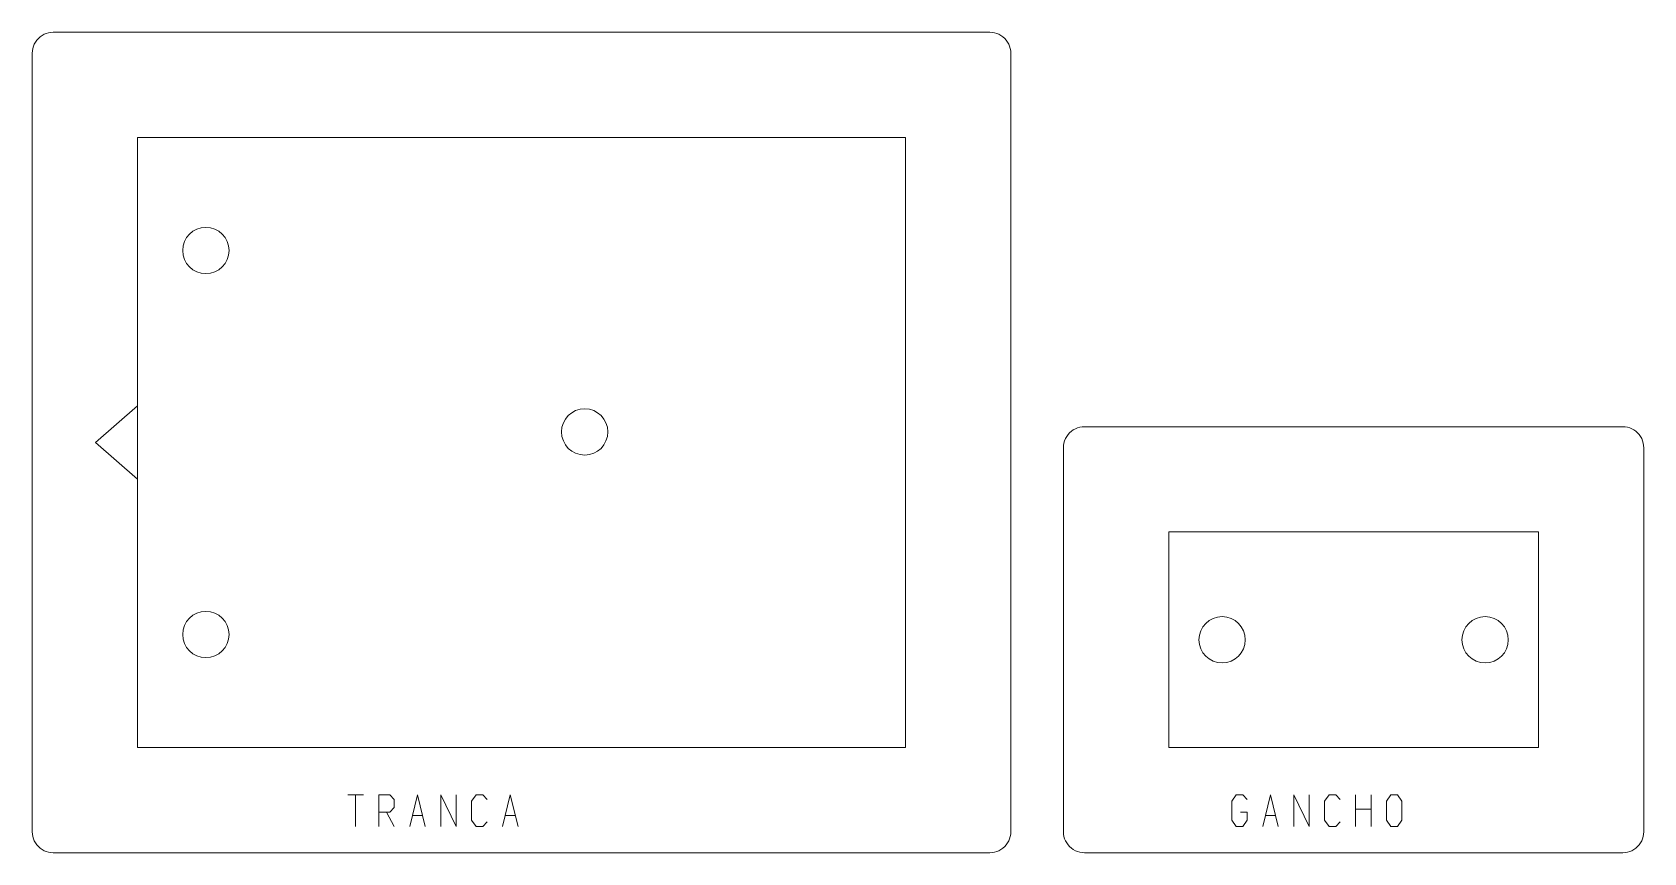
# Model space of a CAD drawing. Header units: millimetres. Extents: x 0 to 153, y 0 to 78.
import ezdxf

# ---------------------------------------------------------------- set-up
doc = ezdxf.new("R2010")
doc.units = ezdxf.units.MM
doc.layers.add('CORTE', color=1, linetype='Continuous', lineweight=0)
doc.layers.add('MARCAÇÃO', color=2, linetype='Continuous', lineweight=0)

msp = doc.modelspace()

# ---------------------------------------------------------------- linework, layer by layer
at = {"layer": 'CORTE'}
for points in [[(91, 0), (91.223929, 0.012576), (91.445042, 0.050144), (91.660558, 0.112233), (91.867767, 0.198062), (92.064064, 0.306552), (92.24698, 0.436337), (92.414214, 0.585786), (92.563663, 0.75302), (92.693448, 0.935936), (92.801938, 1.132233), (92.887767, 1.339442), (92.949856, 1.554958), (92.987424, 1.776071), (93, 2), (93, 76), (92.987424, 76.223929), (92.949856, 76.445042), (92.887767, 76.660558), (92.801938, 76.867767), (92.693448, 77.064064), (92.563663, 77.24698), (92.414214, 77.414214), (92.24698, 77.563663), (92.064064, 77.693448), (91.867767, 77.801938), (91.660558, 77.887767), (91.445042, 77.949856), (91.223929, 77.987424), (91, 78), (2, 78), (1.776071, 77.987424), (1.554958, 77.949856), (1.339442, 77.887767), (1.132233, 77.801938), (0.935936, 77.693448), (0.75302, 77.563663), (0.585786, 77.414214), (0.436337, 77.24698), (0.306552, 77.064064), (0.198062, 76.867767), (0.112233, 76.660558), (0.050144, 76.445042), (0.012576, 76.223929), (0, 76), (0, 2), (0.012576, 1.776071), (0.050144, 1.554958), (0.112233, 1.339442), (0.198062, 1.132233), (0.306552, 0.935936), (0.436337, 0.75302), (0.585786, 0.585786), (0.75302, 0.436337), (0.935936, 0.306552), (1.132233, 0.198062), (1.339442, 0.112233), (1.554958, 0.050144), (1.776071, 0.012576), (2, 0)], [(151.15, 0), (151.373929, 0.012576), (151.595042, 0.050144), (151.810558, 0.112233), (152.017767, 0.198062), (152.214064, 0.306552), (152.39698, 0.436337), (152.564214, 0.585786), (152.713663, 0.75302), (152.843448, 0.935936), (152.951938, 1.132233), (153.037767, 1.339442), (153.099856, 1.554958), (153.137424, 1.776071), (153.15, 2), (153.15, 38.5), (153.137424, 38.723929), (153.099856, 38.945042), (153.037767, 39.160558), (152.951938, 39.367767), (152.843448, 39.564064), (152.713663, 39.74698), (152.564214, 39.914214), (152.39698, 40.063663), (152.214064, 40.193448), (152.017767, 40.301938), (151.810558, 40.387767), (151.595042, 40.449856), (151.373929, 40.487424), (151.15, 40.5), (100, 40.5), (99.776071, 40.487424), (99.554958, 40.449856), (99.339442, 40.387767), (99.132233, 40.301938), (98.935936, 40.193448), (98.75302, 40.063663), (98.585786, 39.914214), (98.436337, 39.74698), (98.306552, 39.564064), (98.198062, 39.367767), (98.112233, 39.160558), (98.050144, 38.945042), (98.012576, 38.723929), (98, 38.5), (98, 2), (98.012576, 1.776071), (98.050144, 1.554958), (98.112233, 1.339442), (98.198062, 1.132233), (98.306552, 0.935936), (98.436337, 0.75302), (98.585786, 0.585786), (98.75302, 0.436337), (98.935936, 0.306552), (99.132233, 0.198062), (99.339442, 0.112233), (99.554958, 0.050144), (99.776071, 0.012576), (100, 0)]]:
    msp.add_lwpolyline(points, close=True, dxfattribs=at)
for centre in [(16.5, 57.25), (52.5, 40), (16.5, 20.75), (113.075, 20.25), (138.075, 20.25)]:
    msp.add_circle(centre, 2.2, dxfattribs=at)
at = {"layer": 'MARCAÇÃO', "color": 5}
for points in [[(10, 10), (83, 10), (83, 68), (10, 68), (10, 10)], [(10, 35.5), (6, 39), (10, 42.5)], [(30, 5.5), (31.47, 5.5)], [(30.735, 2.5), (30.735, 5.5)], [(32.94, 2.5), (32.94, 5.5), (33.99, 5.5), (34.41, 5.05), (34.41, 4.3), (33.99, 3.85), (32.94, 3.85)], [(35.88, 2.5), (36.615, 5.5), (37.35, 2.5)], [(38.82, 2.5), (38.82, 5.5), (40.29, 2.5), (40.29, 5.5)], [(43.23, 5.05), (42.81, 5.5), (42.18, 5.5), (41.76, 4.9), (41.76, 3.1), (42.18, 2.5), (42.81, 2.5), (43.23, 2.95)], [(44.7, 2.5), (45.435, 5.5), (46.17, 2.5)], [(115.47, 5.05), (115.05, 5.5), (114.42, 5.5), (114, 4.9), (114, 3.1), (114.42, 2.5), (115.05, 2.5), (115.47, 3.1), (115.47, 3.85), (114.84, 3.85)], [(116.94, 2.5), (117.675, 5.5), (118.41, 2.5)], [(119.88, 2.5), (119.88, 5.5), (121.35, 2.5), (121.35, 5.5)], [(124.29, 5.05), (123.87, 5.5), (123.24, 5.5), (122.82, 4.9), (122.82, 3.1), (123.24, 2.5), (123.87, 2.5), (124.29, 2.95)], [(125.76, 2.5), (125.76, 5.5)], [(127.23, 2.5), (127.23, 5.5)], [(129.12, 5.5), (129.75, 5.5), (130.17, 4.9), (130.17, 3.1), (129.75, 2.5), (129.12, 2.5), (128.7, 3.1), (128.7, 4.9), (129.12, 5.5)], [(33.675, 3.85), (34.41, 2.5)], [(36.153, 3.55), (37.077, 3.55)], [(44.973, 3.55), (45.897, 3.55)], [(117.213, 3.55), (118.137, 3.55)], [(125.76, 4.15), (127.23, 4.15)]]:
    msp.add_lwpolyline(points, dxfattribs=at)
at = {"layer": 'MARCAÇÃO'}
msp.add_lwpolyline([(108, 10), (143.15, 10), (143.15, 30.5), (108, 30.5)], close=True, dxfattribs=at)

doc.saveas('drawing.dxf')
